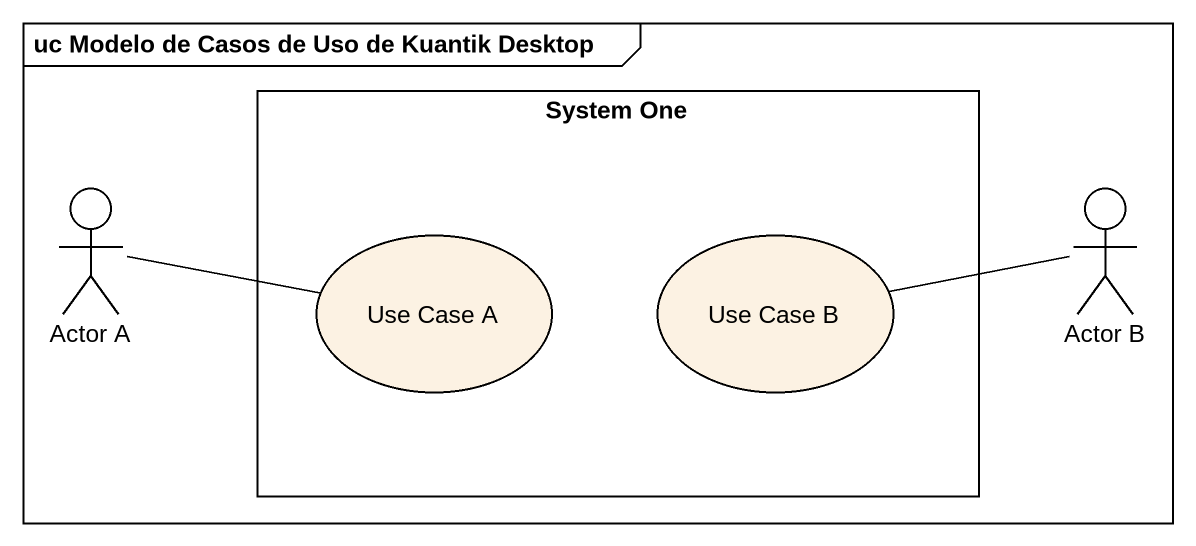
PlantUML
@startuml
mainframe uc Modelo de Casos de Uso de Kuantik Desktop
rectangle "System One" as System_One {
  usecase "Use Case A" as Use_Case_A
  usecase "Use Case B" as Use_Case_B
}
actor "Actor A" as Actor_A
actor "Actor B" as Actor_B
Actor_A -right- Use_Case_A
Actor_B -left- Use_Case_B
@enduml
